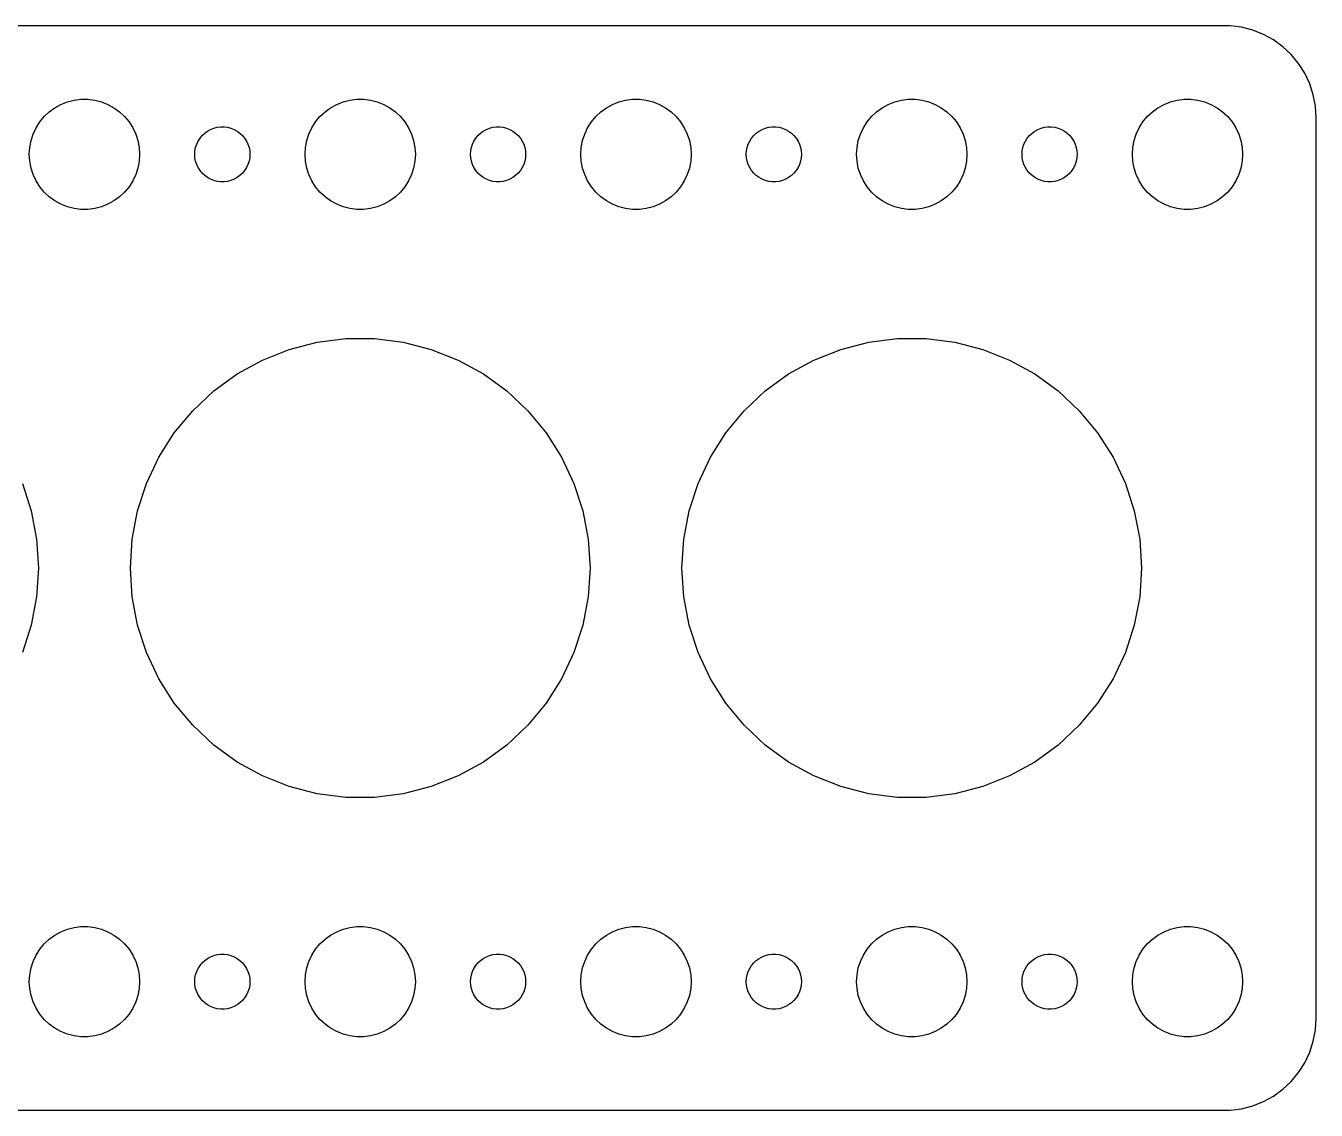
# Model space of a CAD drawing. Header units: metres. Extents: x -67 to 67, y -29 to 29.
# Drawn here: x -3.2 to 67, y -29.5 to 29.5 of the extents above; entities that cross this region are included whole.
import ezdxf

# ---------------------------------------------------------------- set-up
doc = ezdxf.new("R2010")
doc.units = ezdxf.units.M

msp = doc.modelspace()

# ---------------------------------------------------------------- linework, layer by layer
for p, q in [((62.3139, 29.4901), (-62.3139, 29.4901)), ((62.9369, 29.4114), (62.3139, 29.4901)), ((63.5451, 29.2553), (62.9369, 29.4114)), ((64.1289, 29.0241), (63.5451, 29.2553)), ((64.6791, 28.7216), (64.1289, 29.0241)), ((65.1871, 28.3526), (64.6791, 28.7216)), ((65.6448, 27.9227), (65.1871, 28.3526)), ((66.0451, 27.4389), (65.6448, 27.9227)), ((66.3815, 26.9088), (66.0451, 27.4389)), ((66.6489, 26.3406), (66.3815, 26.9088)), ((66.8429, 25.7434), (66.6489, 26.3406)), ((-1.27733, 25.2145), (-0.92705, 25.3532)), ((-0.92705, 25.3532), (-0.56213, 25.4469)), ((-0.56213, 25.4469), (-0.18837, 25.4941)), ((-0.18837, 25.4941), (0.18837, 25.4941)), ((0.18837, 25.4941), (0.56213, 25.4469)), ((0.56213, 25.4469), (0.92705, 25.3532)), ((0.92705, 25.3532), (1.27733, 25.2145)), ((13.7227, 25.2145), (14.0729, 25.3532)), ((14.0729, 25.3532), (14.4379, 25.4469)), ((14.4379, 25.4469), (14.8116, 25.4941)), ((14.8116, 25.4941), (15.1884, 25.4941)), ((15.1884, 25.4941), (15.5621, 25.4469)), ((15.5621, 25.4469), (15.927, 25.3532)), ((15.927, 25.3532), (16.2773, 25.2145)), ((28.7227, 25.2145), (29.0729, 25.3532)), ((29.0729, 25.3532), (29.4379, 25.4469)), ((29.4379, 25.4469), (29.8116, 25.4941)), ((29.8116, 25.4941), (30.1884, 25.4941)), ((30.1884, 25.4941), (30.5621, 25.4469)), ((30.5621, 25.4469), (30.927, 25.3532)), ((30.927, 25.3532), (31.2773, 25.2145)), ((43.7227, 25.2145), (44.0729, 25.3532)), ((44.0729, 25.3532), (44.4379, 25.4469)), ((44.4379, 25.4469), (44.8116, 25.4941)), ((44.8116, 25.4941), (45.1884, 25.4941)), ((45.1884, 25.4941), (45.5621, 25.4469)), ((45.5621, 25.4469), (45.927, 25.3532)), ((45.927, 25.3532), (46.2773, 25.2145)), ((58.7227, 25.2145), (59.0729, 25.3532)), ((59.0729, 25.3532), (59.4379, 25.4469)), ((59.4379, 25.4469), (59.8116, 25.4941)), ((59.8116, 25.4941), (60.1884, 25.4941)), ((60.1884, 25.4941), (60.5621, 25.4469)), ((60.5621, 25.4469), (60.927, 25.3532)), ((60.927, 25.3532), (61.2773, 25.2145)), ((66.9606, 25.1267), (66.8429, 25.7434)), ((-2.1869, 24.5536), (-1.91226, 24.8115)), ((-1.91226, 24.8115), (-1.60747, 25.033)), ((-1.60747, 25.033), (-1.27733, 25.2145)), ((1.27733, 25.2145), (1.60747, 25.033)), ((1.60747, 25.033), (1.91226, 24.8115)), ((1.91226, 24.8115), (2.1869, 24.5536)), ((12.8131, 24.5536), (13.0877, 24.8115)), ((13.0877, 24.8115), (13.3925, 25.033)), ((13.3925, 25.033), (13.7227, 25.2145)), ((16.2773, 25.2145), (16.6075, 25.033)), ((16.6075, 25.033), (16.9123, 24.8115)), ((16.9123, 24.8115), (17.1869, 24.5536)), ((27.8131, 24.5536), (28.0877, 24.8115)), ((28.0877, 24.8115), (28.3925, 25.033)), ((28.3925, 25.033), (28.7227, 25.2145)), ((31.2773, 25.2145), (31.6075, 25.033)), ((31.6075, 25.033), (31.9123, 24.8115)), ((31.9123, 24.8115), (32.1869, 24.5536)), ((42.8131, 24.5536), (43.0877, 24.8115)), ((43.0877, 24.8115), (43.3925, 25.033)), ((43.3925, 25.033), (43.7227, 25.2145)), ((46.2773, 25.2145), (46.6075, 25.033)), ((46.6075, 25.033), (46.9123, 24.8115)), ((46.9123, 24.8115), (47.1869, 24.5536)), ((57.8131, 24.5536), (58.0877, 24.8115)), ((58.0877, 24.8115), (58.3925, 25.033)), ((58.3925, 25.033), (58.7227, 25.2145)), ((61.2773, 25.2145), (61.6075, 25.033)), ((61.6075, 25.033), (61.9123, 24.8115)), ((61.9123, 24.8115), (62.1869, 24.5536)), ((67, 24.5), (66.9606, 25.1267)), ((-2.78932, 23.6044), (-2.62891, 23.9453)), ((-2.62891, 23.9453), (-2.42705, 24.2634)), ((-2.42705, 24.2634), (-2.1869, 24.5536)), ((2.1869, 24.5536), (2.42705, 24.2634)), ((2.42705, 24.2634), (2.62891, 23.9453)), ((2.62891, 23.9453), (2.78932, 23.6044)), ((6.86133, 23.8572), (7.03647, 23.9266)), ((7.03647, 23.9266), (7.21892, 23.9734)), ((7.21892, 23.9734), (7.40581, 23.997)), ((7.40581, 23.997), (7.59418, 23.997)), ((7.59418, 23.997), (7.78107, 23.9734)), ((7.78107, 23.9734), (7.96352, 23.9266)), ((7.96352, 23.9266), (8.13866, 23.8572)), ((12.2107, 23.6044), (12.3711, 23.9453)), ((12.3711, 23.9453), (12.5729, 24.2634)), ((12.5729, 24.2634), (12.8131, 24.5536)), ((17.1869, 24.5536), (17.427, 24.2634)), ((17.427, 24.2634), (17.6289, 23.9453)), ((17.6289, 23.9453), (17.7893, 23.6044)), ((21.8613, 23.8572), (22.0365, 23.9266)), ((22.0365, 23.9266), (22.2189, 23.9734)), ((22.2189, 23.9734), (22.4058, 23.997)), ((22.4058, 23.997), (22.5942, 23.997)), ((22.5942, 23.997), (22.7811, 23.9734)), ((22.7811, 23.9734), (22.9635, 23.9266)), ((22.9635, 23.9266), (23.1387, 23.8572)), ((27.2107, 23.6044), (27.3711, 23.9453)), ((27.3711, 23.9453), (27.5729, 24.2634)), ((27.5729, 24.2634), (27.8131, 24.5536)), ((32.1869, 24.5536), (32.427, 24.2634)), ((32.427, 24.2634), (32.6289, 23.9453)), ((32.6289, 23.9453), (32.7893, 23.6044)), ((36.8613, 23.8572), (37.0365, 23.9266)), ((37.0365, 23.9266), (37.2189, 23.9734)), ((37.2189, 23.9734), (37.4058, 23.997)), ((37.4058, 23.997), (37.5942, 23.997)), ((37.5942, 23.997), (37.7811, 23.9734)), ((37.7811, 23.9734), (37.9635, 23.9266)), ((37.9635, 23.9266), (38.1387, 23.8572)), ((42.2107, 23.6044), (42.3711, 23.9453)), ((42.3711, 23.9453), (42.5729, 24.2634)), ((42.5729, 24.2634), (42.8131, 24.5536)), ((47.1869, 24.5536), (47.427, 24.2634)), ((47.427, 24.2634), (47.6289, 23.9453)), ((47.6289, 23.9453), (47.7893, 23.6044)), ((51.8613, 23.8572), (52.0365, 23.9266)), ((52.0365, 23.9266), (52.2189, 23.9734)), ((52.2189, 23.9734), (52.4058, 23.997)), ((52.4058, 23.997), (52.5942, 23.997)), ((52.5942, 23.997), (52.7811, 23.9734)), ((52.7811, 23.9734), (52.9635, 23.9266)), ((52.9635, 23.9266), (53.1387, 23.8572)), ((57.2107, 23.6044), (57.3711, 23.9453)), ((57.3711, 23.9453), (57.5729, 24.2634)), ((57.5729, 24.2634), (57.8131, 24.5536)), ((62.1869, 24.5536), (62.427, 24.2634)), ((62.427, 24.2634), (62.6289, 23.9453)), ((62.6289, 23.9453), (62.7893, 23.6044)), ((67, -24.5), (67, 24.5)), ((-2.97633, 22.876), (-2.90575, 23.2461)), ((-2.90575, 23.2461), (-2.78932, 23.6044)), ((2.78932, 23.6044), (2.90575, 23.2461)), ((2.90575, 23.2461), (2.97633, 22.876)), ((6.10533, 23.0522), (6.18553, 23.2226)), ((6.18553, 23.2226), (6.28647, 23.3817)), ((6.28647, 23.3817), (6.40654, 23.5268)), ((6.40654, 23.5268), (6.54385, 23.6558)), ((6.54385, 23.6558), (6.69626, 23.7665)), ((6.69626, 23.7665), (6.86133, 23.8572)), ((8.13866, 23.8572), (8.30373, 23.7665)), ((8.30373, 23.7665), (8.45613, 23.6558)), ((8.45613, 23.6558), (8.59344, 23.5268)), ((8.59344, 23.5268), (8.71352, 23.3817)), ((8.71352, 23.3817), (8.81445, 23.2226)), ((8.81445, 23.2226), (8.89465, 23.0522)), ((12.0237, 22.876), (12.0942, 23.2461)), ((12.0942, 23.2461), (12.2107, 23.6044)), ((17.7893, 23.6044), (17.9057, 23.2461)), ((17.9057, 23.2461), (17.9763, 22.876)), ((21.1053, 23.0522), (21.1855, 23.2226)), ((21.1855, 23.2226), (21.2865, 23.3817)), ((21.2865, 23.3817), (21.4065, 23.5268)), ((21.4065, 23.5268), (21.5439, 23.6558)), ((21.5439, 23.6558), (21.6963, 23.7665)), ((21.6963, 23.7665), (21.8613, 23.8572)), ((23.1387, 23.8572), (23.3037, 23.7665)), ((23.3037, 23.7665), (23.4561, 23.6558)), ((23.4561, 23.6558), (23.5934, 23.5268)), ((23.5934, 23.5268), (23.7135, 23.3817)), ((23.7135, 23.3817), (23.8145, 23.2226)), ((23.8145, 23.2226), (23.8947, 23.0522)), ((27.0237, 22.876), (27.0942, 23.2461)), ((27.0942, 23.2461), (27.2107, 23.6044)), ((32.7893, 23.6044), (32.9057, 23.2461)), ((32.9057, 23.2461), (32.9763, 22.876)), ((36.1053, 23.0522), (36.1855, 23.2226)), ((36.1855, 23.2226), (36.2865, 23.3817)), ((36.2865, 23.3817), (36.4065, 23.5268)), ((36.4065, 23.5268), (36.5439, 23.6558)), ((36.5439, 23.6558), (36.6963, 23.7665)), ((36.6963, 23.7665), (36.8613, 23.8572)), ((38.1387, 23.8572), (38.3037, 23.7665)), ((38.3037, 23.7665), (38.4561, 23.6558)), ((38.4561, 23.6558), (38.5934, 23.5268)), ((38.5934, 23.5268), (38.7135, 23.3817)), ((38.7135, 23.3817), (38.8145, 23.2226)), ((38.8145, 23.2226), (38.8947, 23.0522)), ((42.0237, 22.876), (42.0942, 23.2461)), ((42.0942, 23.2461), (42.2107, 23.6044)), ((47.7893, 23.6044), (47.9057, 23.2461)), ((47.9057, 23.2461), (47.9763, 22.876)), ((51.1053, 23.0522), (51.1855, 23.2226)), ((51.1855, 23.2226), (51.2865, 23.3817)), ((51.2865, 23.3817), (51.4065, 23.5268)), ((51.4065, 23.5268), (51.5439, 23.6558)), ((51.5439, 23.6558), (51.6963, 23.7665)), ((51.6963, 23.7665), (51.8613, 23.8572)), ((53.1387, 23.8572), (53.3037, 23.7665)), ((53.3037, 23.7665), (53.4561, 23.6558)), ((53.4561, 23.6558), (53.5934, 23.5268)), ((53.5934, 23.5268), (53.7135, 23.3817)), ((53.7135, 23.3817), (53.8145, 23.2226)), ((53.8145, 23.2226), (53.8947, 23.0522)), ((57.0237, 22.876), (57.0942, 23.2461)), ((57.0942, 23.2461), (57.2107, 23.6044)), ((62.7893, 23.6044), (62.9057, 23.2461)), ((62.9057, 23.2461), (62.9763, 22.876)), ((-3, 22.5), (-2.97633, 22.876)), ((-2.97633, 22.124), (-3, 22.5)), ((2.97633, 22.876), (3, 22.5)), ((3, 22.5), (2.97633, 22.124)), ((6, 22.5), (6.01183, 22.688)), ((6.01183, 22.312), (6, 22.5)), ((6.01183, 22.688), (6.04712, 22.873)), ((6.04712, 22.873), (6.10533, 23.0522)), ((8.89465, 23.0522), (8.95287, 22.873)), ((8.95287, 22.873), (8.98816, 22.688)), ((8.98816, 22.688), (9, 22.5)), ((9, 22.5), (8.98816, 22.312)), ((12, 22.5), (12.0237, 22.876)), ((12.0237, 22.124), (12, 22.5)), ((17.9763, 22.876), (18, 22.5)), ((18, 22.5), (17.9763, 22.124)), ((21, 22.5), (21.0118, 22.688)), ((21.0118, 22.312), (21, 22.5)), ((21.0118, 22.688), (21.0471, 22.873)), ((21.0471, 22.873), (21.1053, 23.0522)), ((23.8947, 23.0522), (23.9529, 22.873)), ((23.9529, 22.873), (23.9882, 22.688)), ((23.9882, 22.688), (24, 22.5)), ((24, 22.5), (23.9882, 22.312)), ((27, 22.5), (27.0237, 22.876)), ((27.0237, 22.124), (27, 22.5)), ((32.9763, 22.876), (33, 22.5)), ((33, 22.5), (32.9763, 22.124)), ((36, 22.5), (36.0118, 22.688)), ((36.0118, 22.312), (36, 22.5)), ((36.0118, 22.688), (36.0471, 22.873)), ((36.0471, 22.873), (36.1053, 23.0522)), ((38.8947, 23.0522), (38.9529, 22.873)), ((38.9529, 22.873), (38.9882, 22.688)), ((38.9882, 22.688), (39, 22.5)), ((39, 22.5), (38.9882, 22.312)), ((42, 22.5), (42.0237, 22.876)), ((42.0237, 22.124), (42, 22.5)), ((47.9763, 22.876), (48, 22.5)), ((48, 22.5), (47.9763, 22.124)), ((51, 22.5), (51.0118, 22.688)), ((51.0118, 22.312), (51, 22.5)), ((51.0118, 22.688), (51.0471, 22.873)), ((51.0471, 22.873), (51.1053, 23.0522)), ((53.8947, 23.0522), (53.9529, 22.873)), ((53.9529, 22.873), (53.9882, 22.688)), ((53.9882, 22.688), (54, 22.5)), ((54, 22.5), (53.9882, 22.312)), ((57, 22.5), (57.0237, 22.876)), ((57.0237, 22.124), (57, 22.5)), ((62.9763, 22.876), (63, 22.5)), ((63, 22.5), (62.9763, 22.124)), ((-2.90575, 21.7539), (-2.97633, 22.124)), ((2.97633, 22.124), (2.90575, 21.7539)), ((6.04712, 22.127), (6.01183, 22.312)), ((6.10533, 21.9478), (6.04712, 22.127)), ((6.18553, 21.7774), (6.10533, 21.9478)), ((6.28647, 21.6183), (6.18553, 21.7774)), ((8.81445, 21.7774), (8.71352, 21.6183)), ((8.89465, 21.9478), (8.81445, 21.7774)), ((8.95287, 22.127), (8.89465, 21.9478)), ((8.98816, 22.312), (8.95287, 22.127)), ((12.0942, 21.7539), (12.0237, 22.124)), ((17.9763, 22.124), (17.9057, 21.7539)), ((21.0471, 22.127), (21.0118, 22.312)), ((21.1053, 21.9478), (21.0471, 22.127)), ((21.1855, 21.7774), (21.1053, 21.9478)), ((21.2865, 21.6183), (21.1855, 21.7774)), ((23.8145, 21.7774), (23.7135, 21.6183)), ((23.8947, 21.9478), (23.8145, 21.7774)), ((23.9529, 22.127), (23.8947, 21.9478)), ((23.9882, 22.312), (23.9529, 22.127)), ((27.0942, 21.7539), (27.0237, 22.124)), ((32.9763, 22.124), (32.9057, 21.7539)), ((36.0471, 22.127), (36.0118, 22.312)), ((36.1053, 21.9478), (36.0471, 22.127)), ((36.1855, 21.7774), (36.1053, 21.9478)), ((36.2865, 21.6183), (36.1855, 21.7774)), ((38.8145, 21.7774), (38.7135, 21.6183)), ((38.8947, 21.9478), (38.8145, 21.7774)), ((38.9529, 22.127), (38.8947, 21.9478)), ((38.9882, 22.312), (38.9529, 22.127)), ((42.0942, 21.7539), (42.0237, 22.124)), ((47.9763, 22.124), (47.9057, 21.7539)), ((51.0471, 22.127), (51.0118, 22.312)), ((51.1053, 21.9478), (51.0471, 22.127)), ((51.1855, 21.7774), (51.1053, 21.9478)), ((51.2865, 21.6183), (51.1855, 21.7774)), ((53.8145, 21.7774), (53.7135, 21.6183)), ((53.8947, 21.9478), (53.8145, 21.7774)), ((53.9529, 22.127), (53.8947, 21.9478)), ((53.9882, 22.312), (53.9529, 22.127)), ((57.0942, 21.7539), (57.0237, 22.124)), ((62.9763, 22.124), (62.9057, 21.7539)), ((-2.78932, 21.3956), (-2.90575, 21.7539)), ((-2.62891, 21.0547), (-2.78932, 21.3956)), ((2.78932, 21.3956), (2.62891, 21.0547)), ((2.90575, 21.7539), (2.78932, 21.3956)), ((6.40654, 21.4732), (6.28647, 21.6183)), ((6.54385, 21.3442), (6.40654, 21.4732)), ((6.69626, 21.2335), (6.54385, 21.3442)), ((6.86133, 21.1427), (6.69626, 21.2335)), ((7.03647, 21.0734), (6.86133, 21.1427)), ((7.21892, 21.0266), (7.03647, 21.0734)), ((7.96352, 21.0734), (7.78107, 21.0266)), ((8.13866, 21.1427), (7.96352, 21.0734)), ((8.30373, 21.2335), (8.13866, 21.1427)), ((8.45613, 21.3442), (8.30373, 21.2335)), ((8.59344, 21.4732), (8.45613, 21.3442)), ((8.71352, 21.6183), (8.59344, 21.4732)), ((12.2107, 21.3956), (12.0942, 21.7539)), ((12.3711, 21.0547), (12.2107, 21.3956)), ((17.7893, 21.3956), (17.6289, 21.0547)), ((17.9057, 21.7539), (17.7893, 21.3956)), ((21.4065, 21.4732), (21.2865, 21.6183)), ((21.5439, 21.3442), (21.4065, 21.4732)), ((21.6963, 21.2335), (21.5439, 21.3442)), ((21.8613, 21.1427), (21.6963, 21.2335)), ((22.0365, 21.0734), (21.8613, 21.1427)), ((22.2189, 21.0266), (22.0365, 21.0734)), ((22.9635, 21.0734), (22.7811, 21.0266)), ((23.1387, 21.1427), (22.9635, 21.0734)), ((23.3037, 21.2335), (23.1387, 21.1427)), ((23.4561, 21.3442), (23.3037, 21.2335)), ((23.5934, 21.4732), (23.4561, 21.3442)), ((23.7135, 21.6183), (23.5934, 21.4732)), ((27.2107, 21.3956), (27.0942, 21.7539)), ((27.3711, 21.0547), (27.2107, 21.3956)), ((32.7893, 21.3956), (32.6289, 21.0547)), ((32.9057, 21.7539), (32.7893, 21.3956)), ((36.4065, 21.4732), (36.2865, 21.6183)), ((36.5439, 21.3442), (36.4065, 21.4732)), ((36.6963, 21.2335), (36.5439, 21.3442)), ((36.8613, 21.1427), (36.6963, 21.2335)), ((37.0365, 21.0734), (36.8613, 21.1427)), ((37.2189, 21.0266), (37.0365, 21.0734)), ((37.9635, 21.0734), (37.7811, 21.0266)), ((38.1387, 21.1427), (37.9635, 21.0734)), ((38.3037, 21.2335), (38.1387, 21.1427)), ((38.4561, 21.3442), (38.3037, 21.2335)), ((38.5934, 21.4732), (38.4561, 21.3442)), ((38.7135, 21.6183), (38.5934, 21.4732)), ((42.2107, 21.3956), (42.0942, 21.7539)), ((42.3711, 21.0547), (42.2107, 21.3956)), ((47.7893, 21.3956), (47.6289, 21.0547)), ((47.9057, 21.7539), (47.7893, 21.3956)), ((51.4065, 21.4732), (51.2865, 21.6183)), ((51.5439, 21.3442), (51.4065, 21.4732)), ((51.6963, 21.2335), (51.5439, 21.3442)), ((51.8613, 21.1427), (51.6963, 21.2335)), ((52.0365, 21.0734), (51.8613, 21.1427)), ((52.2189, 21.0266), (52.0365, 21.0734)), ((52.9635, 21.0734), (52.7811, 21.0266)), ((53.1387, 21.1427), (52.9635, 21.0734)), ((53.3037, 21.2335), (53.1387, 21.1427)), ((53.4561, 21.3442), (53.3037, 21.2335)), ((53.5934, 21.4732), (53.4561, 21.3442)), ((53.7135, 21.6183), (53.5934, 21.4732)), ((57.2107, 21.3956), (57.0942, 21.7539)), ((57.3711, 21.0547), (57.2107, 21.3956)), ((62.7893, 21.3956), (62.6289, 21.0547)), ((62.9057, 21.7539), (62.7893, 21.3956)), ((-2.42705, 20.7366), (-2.62891, 21.0547)), ((-2.1869, 20.4464), (-2.42705, 20.7366)), ((-1.91226, 20.1884), (-2.1869, 20.4464)), ((2.1869, 20.4464), (1.91226, 20.1884)), ((2.42705, 20.7366), (2.1869, 20.4464)), ((2.62891, 21.0547), (2.42705, 20.7366)), ((7.40581, 21.003), (7.21892, 21.0266)), ((7.59418, 21.003), (7.40581, 21.003)), ((7.78107, 21.0266), (7.59418, 21.003)), ((12.5729, 20.7366), (12.3711, 21.0547)), ((12.8131, 20.4464), (12.5729, 20.7366)), ((13.0877, 20.1884), (12.8131, 20.4464)), ((17.1869, 20.4464), (16.9123, 20.1884)), ((17.427, 20.7366), (17.1869, 20.4464)), ((17.6289, 21.0547), (17.427, 20.7366)), ((22.4058, 21.003), (22.2189, 21.0266)), ((22.5942, 21.003), (22.4058, 21.003)), ((22.7811, 21.0266), (22.5942, 21.003)), ((27.5729, 20.7366), (27.3711, 21.0547)), ((27.8131, 20.4464), (27.5729, 20.7366)), ((28.0877, 20.1884), (27.8131, 20.4464)), ((32.1869, 20.4464), (31.9123, 20.1884)), ((32.427, 20.7366), (32.1869, 20.4464)), ((32.6289, 21.0547), (32.427, 20.7366)), ((37.4058, 21.003), (37.2189, 21.0266)), ((37.5942, 21.003), (37.4058, 21.003)), ((37.7811, 21.0266), (37.5942, 21.003)), ((42.5729, 20.7366), (42.3711, 21.0547)), ((42.8131, 20.4464), (42.5729, 20.7366)), ((43.0877, 20.1884), (42.8131, 20.4464)), ((47.1869, 20.4464), (46.9123, 20.1884)), ((47.427, 20.7366), (47.1869, 20.4464)), ((47.6289, 21.0547), (47.427, 20.7366)), ((52.4058, 21.003), (52.2189, 21.0266)), ((52.5942, 21.003), (52.4058, 21.003)), ((52.7811, 21.0266), (52.5942, 21.003)), ((57.5729, 20.7366), (57.3711, 21.0547)), ((57.8131, 20.4464), (57.5729, 20.7366)), ((58.0877, 20.1884), (57.8131, 20.4464)), ((62.1869, 20.4464), (61.9123, 20.1884)), ((62.427, 20.7366), (62.1869, 20.4464)), ((62.6289, 21.0547), (62.427, 20.7366)), ((-1.60747, 19.967), (-1.91226, 20.1884)), ((-1.27733, 19.7855), (-1.60747, 19.967)), ((-0.92705, 19.6468), (-1.27733, 19.7855)), ((1.27733, 19.7855), (0.92705, 19.6468)), ((1.60747, 19.967), (1.27733, 19.7855)), ((1.91226, 20.1884), (1.60747, 19.967)), ((13.3925, 19.967), (13.0877, 20.1884)), ((13.7227, 19.7855), (13.3925, 19.967)), ((14.0729, 19.6468), (13.7227, 19.7855)), ((16.2773, 19.7855), (15.927, 19.6468)), ((16.6075, 19.967), (16.2773, 19.7855)), ((16.9123, 20.1884), (16.6075, 19.967)), ((28.3925, 19.967), (28.0877, 20.1884)), ((28.7227, 19.7855), (28.3925, 19.967)), ((29.0729, 19.6468), (28.7227, 19.7855)), ((31.2773, 19.7855), (30.927, 19.6468)), ((31.6075, 19.967), (31.2773, 19.7855)), ((31.9123, 20.1884), (31.6075, 19.967)), ((43.3925, 19.967), (43.0877, 20.1884)), ((43.7227, 19.7855), (43.3925, 19.967)), ((44.0729, 19.6468), (43.7227, 19.7855)), ((46.2773, 19.7855), (45.927, 19.6468)), ((46.6075, 19.967), (46.2773, 19.7855)), ((46.9123, 20.1884), (46.6075, 19.967)), ((58.3925, 19.967), (58.0877, 20.1884)), ((58.7227, 19.7855), (58.3925, 19.967)), ((59.0729, 19.6468), (58.7227, 19.7855)), ((61.2773, 19.7855), (60.927, 19.6468)), ((61.6075, 19.967), (61.2773, 19.7855)), ((61.9123, 20.1884), (61.6075, 19.967)), ((-0.56213, 19.5531), (-0.92705, 19.6468)), ((-0.18837, 19.5059), (-0.56213, 19.5531)), ((0.18837, 19.5059), (-0.18837, 19.5059)), ((0.56213, 19.5531), (0.18837, 19.5059)), ((0.92705, 19.6468), (0.56213, 19.5531)), ((14.4379, 19.5531), (14.0729, 19.6468)), ((14.8116, 19.5059), (14.4379, 19.5531)), ((15.1884, 19.5059), (14.8116, 19.5059)), ((15.5621, 19.5531), (15.1884, 19.5059)), ((15.927, 19.6468), (15.5621, 19.5531)), ((29.4379, 19.5531), (29.0729, 19.6468)), ((29.8116, 19.5059), (29.4379, 19.5531)), ((30.1884, 19.5059), (29.8116, 19.5059)), ((30.5621, 19.5531), (30.1884, 19.5059)), ((30.927, 19.6468), (30.5621, 19.5531)), ((44.4379, 19.5531), (44.0729, 19.6468)), ((44.8116, 19.5059), (44.4379, 19.5531)), ((45.1884, 19.5059), (44.8116, 19.5059)), ((45.5621, 19.5531), (45.1884, 19.5059)), ((45.927, 19.6468), (45.5621, 19.5531)), ((59.4379, 19.5531), (59.0729, 19.6468)), ((59.8116, 19.5059), (59.4379, 19.5531)), ((60.1884, 19.5059), (59.8116, 19.5059)), ((60.5621, 19.5531), (60.1884, 19.5059)), ((60.927, 19.6468), (60.5621, 19.5531)), ((11.1373, 11.8882), (12.6577, 12.2786)), ((12.6577, 12.2786), (14.2151, 12.4753)), ((14.2151, 12.4753), (15.7849, 12.4753)), ((15.7849, 12.4753), (17.3423, 12.2786)), ((17.3423, 12.2786), (18.8627, 11.8882)), ((41.1373, 11.8882), (42.6577, 12.2786)), ((42.6577, 12.2786), (44.2151, 12.4753)), ((44.2151, 12.4753), (45.7849, 12.4753)), ((45.7849, 12.4753), (47.3423, 12.2786)), ((47.3423, 12.2786), (48.8627, 11.8882)), ((8.30215, 10.5541), (9.67775, 11.3103)), ((9.67775, 11.3103), (11.1373, 11.8882)), ((18.8627, 11.8882), (20.3222, 11.3103)), ((20.3222, 11.3103), (21.6978, 10.5541)), ((38.3022, 10.5541), (39.6777, 11.3103)), ((39.6777, 11.3103), (41.1373, 11.8882)), ((48.8627, 11.8882), (50.3222, 11.3103)), ((50.3222, 11.3103), (51.6978, 10.5541)), ((7.0322, 9.63141), (8.30215, 10.5541)), ((21.6978, 10.5541), (22.9678, 9.63141)), ((37.0322, 9.63141), (38.3022, 10.5541)), ((51.6978, 10.5541), (52.9678, 9.63141)), ((5.88788, 8.55682), (7.0322, 9.63141)), ((22.9678, 9.63141), (24.1121, 8.55682)), ((35.8879, 8.55682), (37.0322, 9.63141)), ((52.9678, 9.63141), (54.1121, 8.55682)), ((4.88728, 7.34731), (5.88788, 8.55682)), ((24.1121, 8.55682), (25.1127, 7.34731)), ((34.8873, 7.34731), (35.8879, 8.55682)), ((54.1121, 8.55682), (55.1127, 7.34731)), ((4.04616, 6.02191), (4.88728, 7.34731)), ((25.1127, 7.34731), (25.9538, 6.02191)), ((34.0462, 6.02191), (34.8873, 7.34731)), ((55.1127, 7.34731), (55.9538, 6.02191)), ((3.37779, 4.60155), (4.04616, 6.02191)), ((25.9538, 6.02191), (26.6222, 4.60155)), ((33.3778, 4.60155), (34.0462, 6.02191)), ((55.9538, 6.02191), (56.6222, 4.60155)), ((-3.37779, 4.60155), (-2.8927, 3.10861)), ((2.8927, 3.10861), (3.37779, 4.60155)), ((26.6222, 4.60155), (27.1073, 3.10861)), ((32.8927, 3.10861), (33.3778, 4.60155)), ((56.6222, 4.60155), (57.1073, 3.10861)), ((-2.8927, 3.10861), (-2.59856, 1.56665)), ((2.59856, 1.56665), (2.8927, 3.10861)), ((27.1073, 3.10861), (27.4014, 1.56665)), ((32.5986, 1.56665), (32.8927, 3.10861)), ((57.1073, 3.10861), (57.4014, 1.56665)), ((-2.59856, 1.56665), (-2.5, 0)), ((2.5, 0), (2.59856, 1.56665)), ((27.4014, 1.56665), (27.5, 0)), ((32.5, 0), (32.5986, 1.56665)), ((57.4014, 1.56665), (57.5, 0)), ((-2.5, 0), (-2.59856, -1.56665)), ((2.59856, -1.56665), (2.5, 0)), ((27.5, 0), (27.4014, -1.56665)), ((32.5986, -1.56665), (32.5, 0)), ((57.5, 0), (57.4014, -1.56665)), ((-2.59856, -1.56665), (-2.8927, -3.10861)), ((2.8927, -3.10861), (2.59856, -1.56665)), ((27.4014, -1.56665), (27.1073, -3.10861)), ((32.8927, -3.10861), (32.5986, -1.56665)), ((57.4014, -1.56665), (57.1073, -3.10861)), ((-2.8927, -3.10861), (-3.37779, -4.60155)), ((3.37779, -4.60155), (2.8927, -3.10861)), ((27.1073, -3.10861), (26.6222, -4.60155)), ((33.3778, -4.60155), (32.8927, -3.10861)), ((57.1073, -3.10861), (56.6222, -4.60155)), ((4.04616, -6.02191), (3.37779, -4.60155)), ((26.6222, -4.60155), (25.9538, -6.02191)), ((34.0462, -6.02191), (33.3778, -4.60155)), ((56.6222, -4.60155), (55.9538, -6.02191)), ((4.88728, -7.34731), (4.04616, -6.02191)), ((25.9538, -6.02191), (25.1127, -7.34731)), ((34.8873, -7.34731), (34.0462, -6.02191)), ((55.9538, -6.02191), (55.1127, -7.34731)), ((5.88788, -8.55682), (4.88728, -7.34731)), ((25.1127, -7.34731), (24.1121, -8.55682)), ((35.8879, -8.55682), (34.8873, -7.34731)), ((55.1127, -7.34731), (54.1121, -8.55682)), ((7.0322, -9.63141), (5.88788, -8.55682)), ((24.1121, -8.55682), (22.9678, -9.63141)), ((37.0322, -9.63141), (35.8879, -8.55682)), ((54.1121, -8.55682), (52.9678, -9.63141)), ((8.30215, -10.5541), (7.0322, -9.63141)), ((22.9678, -9.63141), (21.6978, -10.5541)), ((38.3022, -10.5541), (37.0322, -9.63141)), ((52.9678, -9.63141), (51.6978, -10.5541)), ((9.67775, -11.3103), (8.30215, -10.5541)), ((21.6978, -10.5541), (20.3222, -11.3103)), ((39.6777, -11.3103), (38.3022, -10.5541)), ((51.6978, -10.5541), (50.3222, -11.3103)), ((11.1373, -11.8882), (9.67775, -11.3103)), ((12.6577, -12.2786), (11.1373, -11.8882)), ((18.8627, -11.8882), (17.3423, -12.2786)), ((20.3222, -11.3103), (18.8627, -11.8882)), ((41.1373, -11.8882), (39.6777, -11.3103)), ((42.6577, -12.2786), (41.1373, -11.8882)), ((48.8627, -11.8882), (47.3423, -12.2786)), ((50.3222, -11.3103), (48.8627, -11.8882)), ((14.2151, -12.4753), (12.6577, -12.2786)), ((15.7849, -12.4753), (14.2151, -12.4753)), ((17.3423, -12.2786), (15.7849, -12.4753)), ((44.2151, -12.4753), (42.6577, -12.2786)), ((45.7849, -12.4753), (44.2151, -12.4753)), ((47.3423, -12.2786), (45.7849, -12.4753)), ((-1.27733, -19.7855), (-0.92705, -19.6468)), ((-0.92705, -19.6468), (-0.56213, -19.5531)), ((-0.56213, -19.5531), (-0.18837, -19.5059)), ((-0.18837, -19.5059), (0.18837, -19.5059)), ((0.18837, -19.5059), (0.56213, -19.5531)), ((0.56213, -19.5531), (0.92705, -19.6468)), ((0.92705, -19.6468), (1.27733, -19.7855)), ((13.7227, -19.7855), (14.0729, -19.6468)), ((14.0729, -19.6468), (14.4379, -19.5531)), ((14.4379, -19.5531), (14.8116, -19.5059)), ((14.8116, -19.5059), (15.1884, -19.5059)), ((15.1884, -19.5059), (15.5621, -19.5531)), ((15.5621, -19.5531), (15.927, -19.6468)), ((15.927, -19.6468), (16.2773, -19.7855)), ((28.7227, -19.7855), (29.0729, -19.6468)), ((29.0729, -19.6468), (29.4379, -19.5531)), ((29.4379, -19.5531), (29.8116, -19.5059)), ((29.8116, -19.5059), (30.1884, -19.5059)), ((30.1884, -19.5059), (30.5621, -19.5531)), ((30.5621, -19.5531), (30.927, -19.6468)), ((30.927, -19.6468), (31.2773, -19.7855)), ((43.7227, -19.7855), (44.0729, -19.6468)), ((44.0729, -19.6468), (44.4379, -19.5531)), ((44.4379, -19.5531), (44.8116, -19.5059)), ((44.8116, -19.5059), (45.1884, -19.5059)), ((45.1884, -19.5059), (45.5621, -19.5531)), ((45.5621, -19.5531), (45.927, -19.6468)), ((45.927, -19.6468), (46.2773, -19.7855)), ((58.7227, -19.7855), (59.0729, -19.6468)), ((59.0729, -19.6468), (59.4379, -19.5531)), ((59.4379, -19.5531), (59.8116, -19.5059)), ((59.8116, -19.5059), (60.1884, -19.5059)), ((60.1884, -19.5059), (60.5621, -19.5531)), ((60.5621, -19.5531), (60.927, -19.6468)), ((60.927, -19.6468), (61.2773, -19.7855)), ((-2.1869, -20.4464), (-1.91226, -20.1884)), ((-1.91226, -20.1884), (-1.60747, -19.967)), ((-1.60747, -19.967), (-1.27733, -19.7855)), ((1.27733, -19.7855), (1.60747, -19.967)), ((1.60747, -19.967), (1.91226, -20.1884)), ((1.91226, -20.1884), (2.1869, -20.4464)), ((12.8131, -20.4464), (13.0877, -20.1884)), ((13.0877, -20.1884), (13.3925, -19.967)), ((13.3925, -19.967), (13.7227, -19.7855)), ((16.2773, -19.7855), (16.6075, -19.967)), ((16.6075, -19.967), (16.9123, -20.1884)), ((16.9123, -20.1884), (17.1869, -20.4464)), ((27.8131, -20.4464), (28.0877, -20.1884)), ((28.0877, -20.1884), (28.3925, -19.967)), ((28.3925, -19.967), (28.7227, -19.7855)), ((31.2773, -19.7855), (31.6075, -19.967)), ((31.6075, -19.967), (31.9123, -20.1884)), ((31.9123, -20.1884), (32.1869, -20.4464)), ((42.8131, -20.4464), (43.0877, -20.1884)), ((43.0877, -20.1884), (43.3925, -19.967)), ((43.3925, -19.967), (43.7227, -19.7855)), ((46.2773, -19.7855), (46.6075, -19.967)), ((46.6075, -19.967), (46.9123, -20.1884)), ((46.9123, -20.1884), (47.1869, -20.4464)), ((57.8131, -20.4464), (58.0877, -20.1884)), ((58.0877, -20.1884), (58.3925, -19.967)), ((58.3925, -19.967), (58.7227, -19.7855)), ((61.2773, -19.7855), (61.6075, -19.967)), ((61.6075, -19.967), (61.9123, -20.1884)), ((61.9123, -20.1884), (62.1869, -20.4464)), ((-2.78932, -21.3956), (-2.62891, -21.0547)), ((-2.62891, -21.0547), (-2.42705, -20.7366)), ((-2.42705, -20.7366), (-2.1869, -20.4464)), ((2.1869, -20.4464), (2.42705, -20.7366)), ((2.42705, -20.7366), (2.62891, -21.0547)), ((2.62891, -21.0547), (2.78932, -21.3956)), ((7.03647, -21.0734), (7.21892, -21.0266)), ((7.21892, -21.0266), (7.40581, -21.003)), ((7.40581, -21.003), (7.59418, -21.003)), ((7.59418, -21.003), (7.78107, -21.0266)), ((7.78107, -21.0266), (7.96352, -21.0734)), ((12.2107, -21.3956), (12.3711, -21.0547)), ((12.3711, -21.0547), (12.5729, -20.7366)), ((12.5729, -20.7366), (12.8131, -20.4464)), ((17.1869, -20.4464), (17.427, -20.7366)), ((17.427, -20.7366), (17.6289, -21.0547)), ((17.6289, -21.0547), (17.7893, -21.3956)), ((22.0365, -21.0734), (22.2189, -21.0266)), ((22.2189, -21.0266), (22.4058, -21.003)), ((22.4058, -21.003), (22.5942, -21.003)), ((22.5942, -21.003), (22.7811, -21.0266)), ((22.7811, -21.0266), (22.9635, -21.0734)), ((27.2107, -21.3956), (27.3711, -21.0547)), ((27.3711, -21.0547), (27.5729, -20.7366)), ((27.5729, -20.7366), (27.8131, -20.4464)), ((32.1869, -20.4464), (32.427, -20.7366)), ((32.427, -20.7366), (32.6289, -21.0547)), ((32.6289, -21.0547), (32.7893, -21.3956)), ((37.0365, -21.0734), (37.2189, -21.0266)), ((37.2189, -21.0266), (37.4058, -21.003)), ((37.4058, -21.003), (37.5942, -21.003)), ((37.5942, -21.003), (37.7811, -21.0266)), ((37.7811, -21.0266), (37.9635, -21.0734)), ((42.2107, -21.3956), (42.3711, -21.0547)), ((42.3711, -21.0547), (42.5729, -20.7366)), ((42.5729, -20.7366), (42.8131, -20.4464)), ((47.1869, -20.4464), (47.427, -20.7366)), ((47.427, -20.7366), (47.6289, -21.0547)), ((47.6289, -21.0547), (47.7893, -21.3956)), ((52.0365, -21.0734), (52.2189, -21.0266)), ((52.2189, -21.0266), (52.4058, -21.003)), ((52.4058, -21.003), (52.5942, -21.003)), ((52.5942, -21.003), (52.7811, -21.0266)), ((52.7811, -21.0266), (52.9635, -21.0734)), ((57.2107, -21.3956), (57.3711, -21.0547)), ((57.3711, -21.0547), (57.5729, -20.7366)), ((57.5729, -20.7366), (57.8131, -20.4464)), ((62.1869, -20.4464), (62.427, -20.7366)), ((62.427, -20.7366), (62.6289, -21.0547)), ((62.6289, -21.0547), (62.7893, -21.3956)), ((-2.97633, -22.124), (-2.90575, -21.7539)), ((-2.90575, -21.7539), (-2.78932, -21.3956)), ((2.78932, -21.3956), (2.90575, -21.7539)), ((2.90575, -21.7539), (2.97633, -22.124)), ((6.18553, -21.7774), (6.28647, -21.6183)), ((6.28647, -21.6183), (6.40654, -21.4732)), ((6.40654, -21.4732), (6.54385, -21.3442)), ((6.54385, -21.3442), (6.69626, -21.2335)), ((6.69626, -21.2335), (6.86133, -21.1427)), ((6.86133, -21.1427), (7.03647, -21.0734)), ((7.96352, -21.0734), (8.13866, -21.1427)), ((8.13866, -21.1427), (8.30373, -21.2335)), ((8.30373, -21.2335), (8.45613, -21.3442)), ((8.45613, -21.3442), (8.59344, -21.4732)), ((8.59344, -21.4732), (8.71352, -21.6183)), ((8.71352, -21.6183), (8.81445, -21.7774)), ((12.0237, -22.124), (12.0942, -21.7539)), ((12.0942, -21.7539), (12.2107, -21.3956)), ((17.7893, -21.3956), (17.9057, -21.7539)), ((17.9057, -21.7539), (17.9763, -22.124)), ((21.1855, -21.7774), (21.2865, -21.6183)), ((21.2865, -21.6183), (21.4065, -21.4732)), ((21.4065, -21.4732), (21.5439, -21.3442)), ((21.5439, -21.3442), (21.6963, -21.2335)), ((21.6963, -21.2335), (21.8613, -21.1427)), ((21.8613, -21.1427), (22.0365, -21.0734)), ((22.9635, -21.0734), (23.1387, -21.1427)), ((23.1387, -21.1427), (23.3037, -21.2335)), ((23.3037, -21.2335), (23.4561, -21.3442)), ((23.4561, -21.3442), (23.5934, -21.4732)), ((23.5934, -21.4732), (23.7135, -21.6183)), ((23.7135, -21.6183), (23.8145, -21.7774)), ((27.0237, -22.124), (27.0942, -21.7539)), ((27.0942, -21.7539), (27.2107, -21.3956)), ((32.7893, -21.3956), (32.9057, -21.7539)), ((32.9057, -21.7539), (32.9763, -22.124)), ((36.1855, -21.7774), (36.2865, -21.6183)), ((36.2865, -21.6183), (36.4065, -21.4732)), ((36.4065, -21.4732), (36.5439, -21.3442)), ((36.5439, -21.3442), (36.6963, -21.2335)), ((36.6963, -21.2335), (36.8613, -21.1427)), ((36.8613, -21.1427), (37.0365, -21.0734)), ((37.9635, -21.0734), (38.1387, -21.1427)), ((38.1387, -21.1427), (38.3037, -21.2335)), ((38.3037, -21.2335), (38.4561, -21.3442)), ((38.4561, -21.3442), (38.5934, -21.4732)), ((38.5934, -21.4732), (38.7135, -21.6183)), ((38.7135, -21.6183), (38.8145, -21.7774)), ((42.0237, -22.124), (42.0942, -21.7539)), ((42.0942, -21.7539), (42.2107, -21.3956)), ((47.7893, -21.3956), (47.9057, -21.7539)), ((47.9057, -21.7539), (47.9763, -22.124)), ((51.1855, -21.7774), (51.2865, -21.6183)), ((51.2865, -21.6183), (51.4065, -21.4732)), ((51.4065, -21.4732), (51.5439, -21.3442)), ((51.5439, -21.3442), (51.6963, -21.2335)), ((51.6963, -21.2335), (51.8613, -21.1427)), ((51.8613, -21.1427), (52.0365, -21.0734)), ((52.9635, -21.0734), (53.1387, -21.1427)), ((53.1387, -21.1427), (53.3037, -21.2335)), ((53.3037, -21.2335), (53.4561, -21.3442)), ((53.4561, -21.3442), (53.5934, -21.4732)), ((53.5934, -21.4732), (53.7135, -21.6183)), ((53.7135, -21.6183), (53.8145, -21.7774)), ((57.0237, -22.124), (57.0942, -21.7539)), ((57.0942, -21.7539), (57.2107, -21.3956)), ((62.7893, -21.3956), (62.9057, -21.7539)), ((62.9057, -21.7539), (62.9763, -22.124)), ((-3, -22.5), (-2.97633, -22.124)), ((2.97633, -22.124), (3, -22.5)), ((6, -22.5), (6.01183, -22.312)), ((6.01183, -22.312), (6.04712, -22.127)), ((6.04712, -22.127), (6.10533, -21.9478)), ((6.10533, -21.9478), (6.18553, -21.7774)), ((8.81445, -21.7774), (8.89465, -21.9478)), ((8.89465, -21.9478), (8.95287, -22.127)), ((8.95287, -22.127), (8.98816, -22.312)), ((8.98816, -22.312), (9, -22.5)), ((12, -22.5), (12.0237, -22.124)), ((17.9763, -22.124), (18, -22.5)), ((21, -22.5), (21.0118, -22.312)), ((21.0118, -22.312), (21.0471, -22.127)), ((21.0471, -22.127), (21.1053, -21.9478)), ((21.1053, -21.9478), (21.1855, -21.7774)), ((23.8145, -21.7774), (23.8947, -21.9478)), ((23.8947, -21.9478), (23.9529, -22.127)), ((23.9529, -22.127), (23.9882, -22.312)), ((23.9882, -22.312), (24, -22.5)), ((27, -22.5), (27.0237, -22.124)), ((32.9763, -22.124), (33, -22.5)), ((36, -22.5), (36.0118, -22.312)), ((36.0118, -22.312), (36.0471, -22.127)), ((36.0471, -22.127), (36.1053, -21.9478)), ((36.1053, -21.9478), (36.1855, -21.7774)), ((38.8145, -21.7774), (38.8947, -21.9478)), ((38.8947, -21.9478), (38.9529, -22.127)), ((38.9529, -22.127), (38.9882, -22.312)), ((38.9882, -22.312), (39, -22.5)), ((42, -22.5), (42.0237, -22.124)), ((47.9763, -22.124), (48, -22.5)), ((51, -22.5), (51.0118, -22.312)), ((51.0118, -22.312), (51.0471, -22.127)), ((51.0471, -22.127), (51.1053, -21.9478)), ((51.1053, -21.9478), (51.1855, -21.7774)), ((53.8145, -21.7774), (53.8947, -21.9478)), ((53.8947, -21.9478), (53.9529, -22.127)), ((53.9529, -22.127), (53.9882, -22.312)), ((53.9882, -22.312), (54, -22.5)), ((57, -22.5), (57.0237, -22.124)), ((62.9763, -22.124), (63, -22.5)), ((-2.97633, -22.876), (-3, -22.5)), ((-2.90575, -23.2461), (-2.97633, -22.876)), ((2.97633, -22.876), (2.90575, -23.2461)), ((3, -22.5), (2.97633, -22.876)), ((6.01183, -22.688), (6, -22.5)), ((6.04712, -22.873), (6.01183, -22.688)), ((6.10533, -23.0522), (6.04712, -22.873)), ((6.18553, -23.2226), (6.10533, -23.0522)), ((8.89465, -23.0522), (8.81445, -23.2226)), ((8.95287, -22.873), (8.89465, -23.0522)), ((8.98816, -22.688), (8.95287, -22.873)), ((9, -22.5), (8.98816, -22.688)), ((12.0237, -22.876), (12, -22.5)), ((12.0942, -23.2461), (12.0237, -22.876)), ((17.9763, -22.876), (17.9057, -23.2461)), ((18, -22.5), (17.9763, -22.876)), ((21.0118, -22.688), (21, -22.5)), ((21.0471, -22.873), (21.0118, -22.688)), ((21.1053, -23.0522), (21.0471, -22.873)), ((21.1855, -23.2226), (21.1053, -23.0522)), ((23.8947, -23.0522), (23.8145, -23.2226)), ((23.9529, -22.873), (23.8947, -23.0522)), ((23.9882, -22.688), (23.9529, -22.873)), ((24, -22.5), (23.9882, -22.688)), ((27.0237, -22.876), (27, -22.5)), ((27.0942, -23.2461), (27.0237, -22.876)), ((32.9763, -22.876), (32.9057, -23.2461)), ((33, -22.5), (32.9763, -22.876)), ((36.0118, -22.688), (36, -22.5)), ((36.0471, -22.873), (36.0118, -22.688)), ((36.1053, -23.0522), (36.0471, -22.873)), ((36.1855, -23.2226), (36.1053, -23.0522)), ((38.8947, -23.0522), (38.8145, -23.2226)), ((38.9529, -22.873), (38.8947, -23.0522)), ((38.9882, -22.688), (38.9529, -22.873)), ((39, -22.5), (38.9882, -22.688)), ((42.0237, -22.876), (42, -22.5)), ((42.0942, -23.2461), (42.0237, -22.876)), ((47.9763, -22.876), (47.9057, -23.2461)), ((48, -22.5), (47.9763, -22.876)), ((51.0118, -22.688), (51, -22.5)), ((51.0471, -22.873), (51.0118, -22.688)), ((51.1053, -23.0522), (51.0471, -22.873)), ((51.1855, -23.2226), (51.1053, -23.0522)), ((53.8947, -23.0522), (53.8145, -23.2226)), ((53.9529, -22.873), (53.8947, -23.0522)), ((53.9882, -22.688), (53.9529, -22.873)), ((54, -22.5), (53.9882, -22.688)), ((57.0237, -22.876), (57, -22.5)), ((57.0942, -23.2461), (57.0237, -22.876)), ((62.9763, -22.876), (62.9057, -23.2461)), ((63, -22.5), (62.9763, -22.876)), ((-2.78932, -23.6044), (-2.90575, -23.2461)), ((-2.62891, -23.9453), (-2.78932, -23.6044)), ((2.78932, -23.6044), (2.62891, -23.9453)), ((2.90575, -23.2461), (2.78932, -23.6044)), ((6.28647, -23.3817), (6.18553, -23.2226)), ((6.40654, -23.5268), (6.28647, -23.3817)), ((6.54385, -23.6558), (6.40654, -23.5268)), ((6.69626, -23.7665), (6.54385, -23.6558)), ((6.86133, -23.8572), (6.69626, -23.7665)), ((7.03647, -23.9266), (6.86133, -23.8572)), ((8.13866, -23.8572), (7.96352, -23.9266)), ((8.30373, -23.7665), (8.13866, -23.8572)), ((8.45613, -23.6558), (8.30373, -23.7665)), ((8.59344, -23.5268), (8.45613, -23.6558)), ((8.71352, -23.3817), (8.59344, -23.5268)), ((8.81445, -23.2226), (8.71352, -23.3817)), ((12.2107, -23.6044), (12.0942, -23.2461)), ((12.3711, -23.9453), (12.2107, -23.6044)), ((17.7893, -23.6044), (17.6289, -23.9453)), ((17.9057, -23.2461), (17.7893, -23.6044)), ((21.2865, -23.3817), (21.1855, -23.2226)), ((21.4065, -23.5268), (21.2865, -23.3817)), ((21.5439, -23.6558), (21.4065, -23.5268)), ((21.6963, -23.7665), (21.5439, -23.6558)), ((21.8613, -23.8572), (21.6963, -23.7665)), ((22.0365, -23.9266), (21.8613, -23.8572)), ((23.1387, -23.8572), (22.9635, -23.9266)), ((23.3037, -23.7665), (23.1387, -23.8572)), ((23.4561, -23.6558), (23.3037, -23.7665)), ((23.5934, -23.5268), (23.4561, -23.6558)), ((23.7135, -23.3817), (23.5934, -23.5268)), ((23.8145, -23.2226), (23.7135, -23.3817)), ((27.2107, -23.6044), (27.0942, -23.2461)), ((27.3711, -23.9453), (27.2107, -23.6044)), ((32.7893, -23.6044), (32.6289, -23.9453)), ((32.9057, -23.2461), (32.7893, -23.6044)), ((36.2865, -23.3817), (36.1855, -23.2226)), ((36.4065, -23.5268), (36.2865, -23.3817)), ((36.5439, -23.6558), (36.4065, -23.5268)), ((36.6963, -23.7665), (36.5439, -23.6558)), ((36.8613, -23.8572), (36.6963, -23.7665)), ((37.0365, -23.9266), (36.8613, -23.8572)), ((38.1387, -23.8572), (37.9635, -23.9266)), ((38.3037, -23.7665), (38.1387, -23.8572)), ((38.4561, -23.6558), (38.3037, -23.7665)), ((38.5934, -23.5268), (38.4561, -23.6558)), ((38.7135, -23.3817), (38.5934, -23.5268)), ((38.8145, -23.2226), (38.7135, -23.3817)), ((42.2107, -23.6044), (42.0942, -23.2461)), ((42.3711, -23.9453), (42.2107, -23.6044)), ((47.7893, -23.6044), (47.6289, -23.9453)), ((47.9057, -23.2461), (47.7893, -23.6044)), ((51.2865, -23.3817), (51.1855, -23.2226)), ((51.4065, -23.5268), (51.2865, -23.3817)), ((51.5439, -23.6558), (51.4065, -23.5268)), ((51.6963, -23.7665), (51.5439, -23.6558)), ((51.8613, -23.8572), (51.6963, -23.7665)), ((52.0365, -23.9266), (51.8613, -23.8572)), ((53.1387, -23.8572), (52.9635, -23.9266)), ((53.3037, -23.7665), (53.1387, -23.8572)), ((53.4561, -23.6558), (53.3037, -23.7665)), ((53.5934, -23.5268), (53.4561, -23.6558)), ((53.7135, -23.3817), (53.5934, -23.5268)), ((53.8145, -23.2226), (53.7135, -23.3817)), ((57.2107, -23.6044), (57.0942, -23.2461)), ((57.3711, -23.9453), (57.2107, -23.6044)), ((62.7893, -23.6044), (62.6289, -23.9453)), ((62.9057, -23.2461), (62.7893, -23.6044)), ((-2.42705, -24.2634), (-2.62891, -23.9453)), ((-2.1869, -24.5536), (-2.42705, -24.2634)), ((-1.91226, -24.8115), (-2.1869, -24.5536)), ((2.1869, -24.5536), (1.91226, -24.8115)), ((2.42705, -24.2634), (2.1869, -24.5536)), ((2.62891, -23.9453), (2.42705, -24.2634)), ((7.21892, -23.9734), (7.03647, -23.9266)), ((7.40581, -23.997), (7.21892, -23.9734)), ((7.59418, -23.997), (7.40581, -23.997)), ((7.78107, -23.9734), (7.59418, -23.997)), ((7.96352, -23.9266), (7.78107, -23.9734)), ((12.5729, -24.2634), (12.3711, -23.9453)), ((12.8131, -24.5536), (12.5729, -24.2634)), ((13.0877, -24.8115), (12.8131, -24.5536)), ((17.1869, -24.5536), (16.9123, -24.8115)), ((17.427, -24.2634), (17.1869, -24.5536)), ((17.6289, -23.9453), (17.427, -24.2634)), ((22.2189, -23.9734), (22.0365, -23.9266)), ((22.4058, -23.997), (22.2189, -23.9734)), ((22.5942, -23.997), (22.4058, -23.997)), ((22.7811, -23.9734), (22.5942, -23.997)), ((22.9635, -23.9266), (22.7811, -23.9734)), ((27.5729, -24.2634), (27.3711, -23.9453)), ((27.8131, -24.5536), (27.5729, -24.2634)), ((28.0877, -24.8115), (27.8131, -24.5536)), ((32.1869, -24.5536), (31.9123, -24.8115)), ((32.427, -24.2634), (32.1869, -24.5536)), ((32.6289, -23.9453), (32.427, -24.2634)), ((37.2189, -23.9734), (37.0365, -23.9266)), ((37.4058, -23.997), (37.2189, -23.9734)), ((37.5942, -23.997), (37.4058, -23.997)), ((37.7811, -23.9734), (37.5942, -23.997)), ((37.9635, -23.9266), (37.7811, -23.9734)), ((42.5729, -24.2634), (42.3711, -23.9453)), ((42.8131, -24.5536), (42.5729, -24.2634)), ((43.0877, -24.8115), (42.8131, -24.5536)), ((47.1869, -24.5536), (46.9123, -24.8115)), ((47.427, -24.2634), (47.1869, -24.5536)), ((47.6289, -23.9453), (47.427, -24.2634)), ((52.2189, -23.9734), (52.0365, -23.9266)), ((52.4058, -23.997), (52.2189, -23.9734)), ((52.5942, -23.997), (52.4058, -23.997)), ((52.7811, -23.9734), (52.5942, -23.997)), ((52.9635, -23.9266), (52.7811, -23.9734)), ((57.5729, -24.2634), (57.3711, -23.9453)), ((57.8131, -24.5536), (57.5729, -24.2634)), ((58.0877, -24.8115), (57.8131, -24.5536)), ((62.1869, -24.5536), (61.9123, -24.8115)), ((62.427, -24.2634), (62.1869, -24.5536)), ((62.6289, -23.9453), (62.427, -24.2634)), ((66.9606, -25.1267), (67, -24.5)), ((-1.60747, -25.033), (-1.91226, -24.8115)), ((-1.27733, -25.2145), (-1.60747, -25.033)), ((-0.92705, -25.3532), (-1.27733, -25.2145)), ((1.27733, -25.2145), (0.92705, -25.3532)), ((1.60747, -25.033), (1.27733, -25.2145)), ((1.91226, -24.8115), (1.60747, -25.033)), ((13.3925, -25.033), (13.0877, -24.8115)), ((13.7227, -25.2145), (13.3925, -25.033)), ((14.0729, -25.3532), (13.7227, -25.2145)), ((16.2773, -25.2145), (15.927, -25.3532)), ((16.6075, -25.033), (16.2773, -25.2145)), ((16.9123, -24.8115), (16.6075, -25.033)), ((28.3925, -25.033), (28.0877, -24.8115)), ((28.7227, -25.2145), (28.3925, -25.033)), ((29.0729, -25.3532), (28.7227, -25.2145)), ((31.2773, -25.2145), (30.927, -25.3532)), ((31.6075, -25.033), (31.2773, -25.2145)), ((31.9123, -24.8115), (31.6075, -25.033)), ((43.3925, -25.033), (43.0877, -24.8115)), ((43.7227, -25.2145), (43.3925, -25.033)), ((44.0729, -25.3532), (43.7227, -25.2145)), ((46.2773, -25.2145), (45.927, -25.3532)), ((46.6075, -25.033), (46.2773, -25.2145)), ((46.9123, -24.8115), (46.6075, -25.033)), ((58.3925, -25.033), (58.0877, -24.8115)), ((58.7227, -25.2145), (58.3925, -25.033)), ((59.0729, -25.3532), (58.7227, -25.2145)), ((61.2773, -25.2145), (60.927, -25.3532)), ((61.6075, -25.033), (61.2773, -25.2145)), ((61.9123, -24.8115), (61.6075, -25.033)), ((66.8429, -25.7434), (66.9606, -25.1267)), ((-0.56213, -25.4469), (-0.92705, -25.3532)), ((-0.18837, -25.4941), (-0.56213, -25.4469)), ((0.18837, -25.4941), (-0.18837, -25.4941)), ((0.56213, -25.4469), (0.18837, -25.4941)), ((0.92705, -25.3532), (0.56213, -25.4469)), ((14.4379, -25.4469), (14.0729, -25.3532)), ((14.8116, -25.4941), (14.4379, -25.4469)), ((15.1884, -25.4941), (14.8116, -25.4941)), ((15.5621, -25.4469), (15.1884, -25.4941)), ((15.927, -25.3532), (15.5621, -25.4469)), ((29.4379, -25.4469), (29.0729, -25.3532)), ((29.8116, -25.4941), (29.4379, -25.4469)), ((30.1884, -25.4941), (29.8116, -25.4941)), ((30.5621, -25.4469), (30.1884, -25.4941)), ((30.927, -25.3532), (30.5621, -25.4469)), ((44.4379, -25.4469), (44.0729, -25.3532)), ((44.8116, -25.4941), (44.4379, -25.4469)), ((45.1884, -25.4941), (44.8116, -25.4941)), ((45.5621, -25.4469), (45.1884, -25.4941)), ((45.927, -25.3532), (45.5621, -25.4469)), ((59.4379, -25.4469), (59.0729, -25.3532)), ((59.8116, -25.4941), (59.4379, -25.4469)), ((60.1884, -25.4941), (59.8116, -25.4941)), ((60.5621, -25.4469), (60.1884, -25.4941)), ((60.927, -25.3532), (60.5621, -25.4469)), ((66.6489, -26.3406), (66.8429, -25.7434)), ((66.3815, -26.9088), (66.6489, -26.3406)), ((66.0451, -27.4389), (66.3815, -26.9088)), ((65.1871, -28.3526), (65.6448, -27.9227)), ((65.6448, -27.9227), (66.0451, -27.4389)), ((64.1289, -29.0241), (64.6791, -28.7216)), ((64.6791, -28.7216), (65.1871, -28.3526)), ((62.3139, -29.4901), (62.9369, -29.4114)), ((62.9369, -29.4114), (63.5451, -29.2553)), ((63.5451, -29.2553), (64.1289, -29.0241)), ((-62.3139, -29.4901), (62.3139, -29.4901))]:
    msp.add_line(p, q)

doc.saveas('drawing.dxf')
